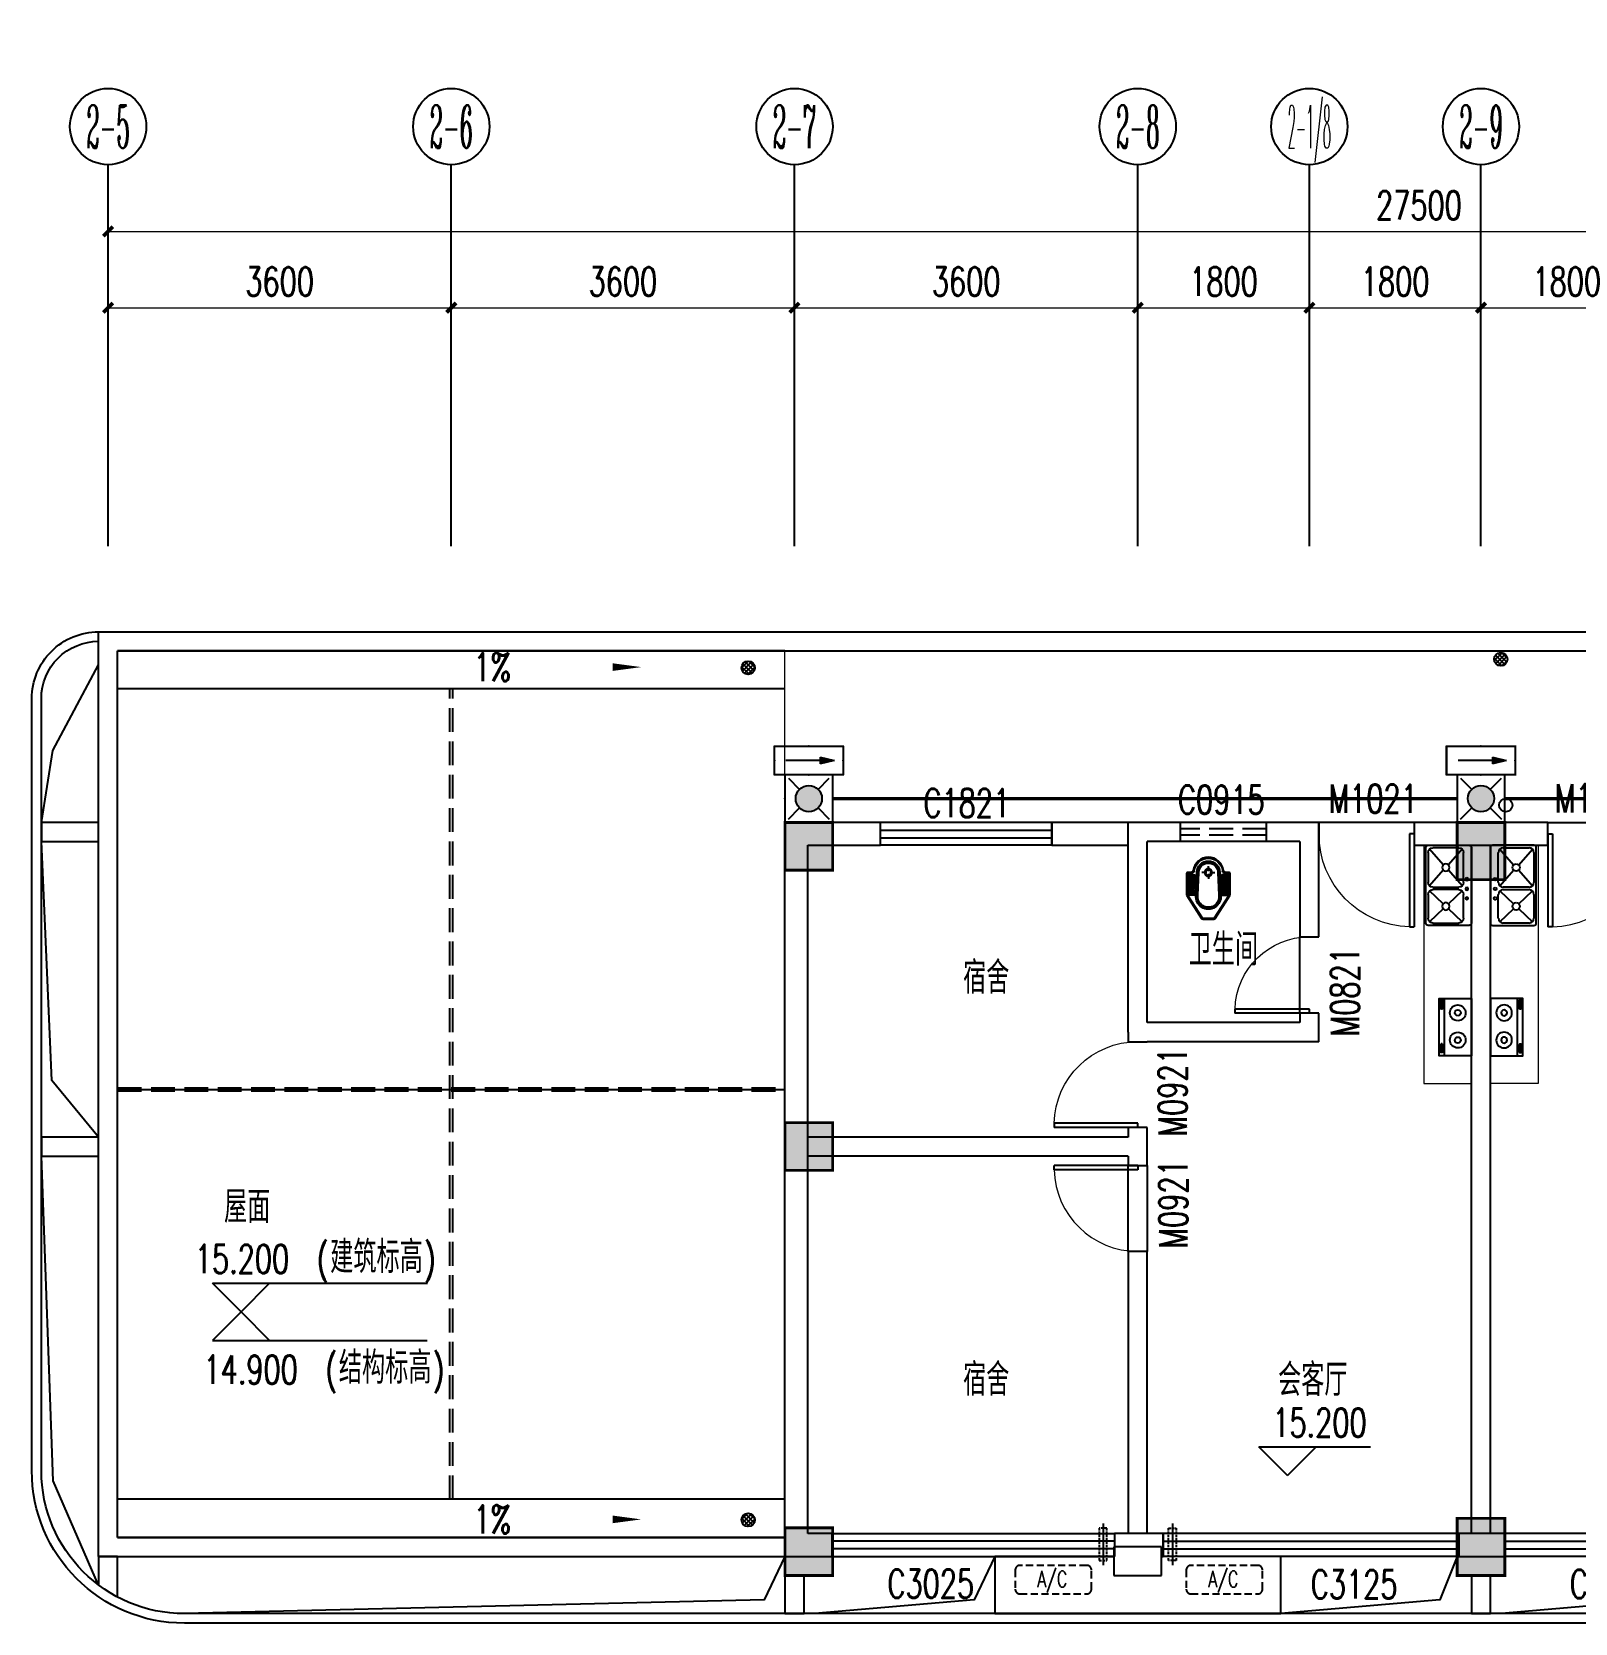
# Model space of a CAD drawing. Extents: x -9422388 to 15610651, y -1992469 to 953794.
# Drawn here: x -2582159 to -2565971, y -287720 to -271026 of the extents above; entities that cross this region are included whole.
import ezdxf
from ezdxf.enums import TextEntityAlignment as Align

# ---------------------------------------------------------------- set-up
doc = ezdxf.new("R2010")
doc.units = 0
doc.header["$LTSCALE"] = 1000
for name, pattern in [('( Hidden )', [0.375, 0.25, -0.125]), ('ACAD_ISO04W100', [30, 24, -3, 0, -3]), ('DASH', [0.35, 0.25, -0.1])]:
    doc.linetypes.add(name, pattern=pattern)
for name, color, linetype in [('A-ELEV-LIN-0.3', 30, 'Continuous'), ('A-ELEV-LIN-0.4', 40, 'Continuous'), ('A-FLOR-HVAC', 4, 'Continuous'), ('A-FLOR-OTHER1-ON', 253, 'Continuous'), ('A-FLOR-OTHER2-ON', 83, 'Continuous'), ('A-SECT-DOOR', 141, 'Continuous'), ('AXIS', 3, 'Continuous'), ('AXIS_TEXT', 7, 'Continuous'), ('C-KZ', 2, 'Continuous'), ('C-Z-HATCH', 253, 'Continuous'), ('COLUMN', 9, 'Continuous'), ('DIM_ELEV', 3, 'Continuous'), ('DIM_SYMB', 3, 'Continuous'), ('EQUIP-应急', 3, 'Continuous'), ('PUB_TEXT', 7, 'Continuous'), ('WALL', 9, 'Continuous'), ('WALL-PARAPET', 6, 'Continuous'), ('WINDOW', 4, 'Continuous'), ('WINDOW_TEXT', 7, 'Continuous'), ('WIRE-应急', 1, 'DASH'), ('厨具', 4, 'Continuous'), ('洁具', 253, 'Continuous')]:
    doc.layers.add(name, color=color, linetype=linetype)
doc.layers.add('建筑底图', color=8, linetype='Continuous', lineweight=5)
doc.styles.add('_TCH_AXIS', font='COMPLEX', dxfattribs={"bigfont": 'GBCBIG'})
doc.styles.add('_TCH_DIM', font='SIMPLEX', dxfattribs={"bigfont": 'GBCBIG'})
doc.styles.add('_TCH_DIM_T3', font='SIMPLEX', dxfattribs={"width": 0.705882, "bigfont": 'GBCBIG'})
doc.styles.add('_TCH_WINDOW', font='SIMPLEX', dxfattribs={"height": 3.5, "bigfont": 'GBCBIG'})
doc.styles.add('_TEL_DIM', font='SIMPLEX', dxfattribs={"width": 0.8, "height": 3.5, "bigfont": 'HZTXT'})
doc.styles.add('COMPLEX', font='COMPLEX')
doc.dimstyles.new('_TCH_ARCH&&100', dxfattribs={"dimtxt": 297.5, "dimasz": 100, "dimexe": 250, "dimexo": 300, "dimgap": 126.25, "dimtad": 1, "dimdec": 0, "dimzin": 0, "dimdsep": 46, "dimtxsty": '_TCH_DIM_T3', "dimblk": 'ARCHTICK', "dimcen": 0.09, "dimclrt": 7, "dimazin": 2, "dimtfac": 1, "dimtdec": 0, "dimtix": 1, "dimtmove": 2, "dimatfit": 3, "dimfxl": 0, "dimtolj": 1, "dimtzin": 0, "dimarcsym": 0})

# ---------------------------------------------------------------- blocks, each defined once
blk = doc.blocks.new('$plan$00002777')
at = {"layer": '厨具', "color": 0}
for p, q in [((-300, -284), (300, -284)), ((-267, -307), (-267, -318)), ((-257, -316), (-257, -333)), ((-192, -316), (-257, -316)), ((-257, -333), (-192, -333)), ((-192, -333), (-192, -316)), ((-176, -308), (-176, -318)), ((192, -308), (192, -318)), ((208, -316), (273, -316)), ((208, -333), (208, -316)), ((273, -333), (208, -333)), ((273, -316), (273, -333)), ((284, -307), (284, -318))]:
    blk.add_line(p, q, dxfattribs=at)
blk.add_lwpolyline([(300, 0), (-300, 0), (-300, -340), (300, -340)], close=True, dxfattribs=at)
for points in [[(-176, -308, 0.259034), (-178, -304, 0.076276), (-189, -299, 0.036515), (-203, -297, 0.026615), (-221, -296, 0.026615), (-240, -297, 0.036515), (-254, -299, 0.076276), (-265, -304, 0.259034), (-267, -308, 0.078462), (-267, -309, 0.056762)], [(-176, -318, 0.259034), (-178, -315, 0.076276), (-189, -310, 0.036515), (-203, -307, 0.026615), (-221, -306, 0.026615), (-240, -307, 0.036515), (-254, -310, 0.076276), (-265, -315, 0.259034), (-267, -318, 0.259034), (-265, -322, 0.056762), (-257, -326, 0.036515)], [(-192, -327, 0.008736), (-189, -327, 0.076276), (-178, -322, 0.259034), (-176, -318, 0.259034)], [(192, -308, -0.259034), (194, -304, -0.076276), (205, -299, -0.036515), (219, -297, -0.026615), (238, -296, -0.026615), (257, -297, -0.036515), (270, -299, -0.076276), (282, -304, -0.259034), (284, -308, -0.078462), (283, -309, -0.056762)], [(192, -318, -0.259034), (194, -315, -0.076276), (205, -310, -0.036515), (219, -307, -0.026615), (238, -306, -0.026615), (257, -307, -0.036515), (270, -310, -0.076276), (282, -315, -0.259034), (284, -318, -0.259034), (282, -322, -0.056762), (273, -326, -0.036515)], [(208, -327, -0.008736), (205, -327, -0.076276), (194, -322, -0.259034), (192, -318, -0.259034)]]:
    blk.add_lwpolyline(points, format="xyb", dxfattribs=at)
for centre, radius, start, end in [((-135, -143), 82.5, 0.964, 0), ((-135, -143), 31.6, 0.6532, 0), ((151, -143), 82.5, 180, 179.036), ((151, -143), 31.6, 180, 179.3468)]:
    blk.add_arc(centre, radius, start, end, dxfattribs=at)
blk = doc.blocks.new('$plan$00002763')
at = {"layer": '洁具', "color": 0}
for p, q in [((-395, -405), (-395, -132)), ((-381, -98), (-246, -241)), ((-345, -82), (-95, -82)), ((-59, -98), (-194, -241)), ((-45, -132), (-45, -405)), ((-20, -405), (-20, -132)), ((-6, -98), (161, -241)), ((30, -82), (345, -82)), ((381, -98), (214, -241)), ((395, -132), (395, -405)), ((-246, -297), (-381, -440)), ((-194, -297), (-59, -440)), ((161, -297), (-6, -440)), ((214, -297), (381, -440)), ((-95, -455), (-345, -455)), ((345, -455), (30, -455))]:
    blk.add_line(p, q, dxfattribs=at)
blk.add_lwpolyline([(-420, -25), (-420, -455, 0.200464), (-413, -473, 0.197353), (-395, -480), (395, -480, 0.19737), (413, -473, 0.200447), (420, -455), (420, -25, 0.200464), (413, -7, 0.197353), (395, 0), (-395, 0, 0.19737), (-413, -7, 0.200447), (-420, -25)], format="xyb", close=True, dxfattribs=at)
for centre, major_axis, start_param, end_param in [((-345, -132), (-50, 0), -1.570796, 0), ((-136, -48), (-14.2, 0), 3.141593, 9.424778), ((-95, -132), (-50, 0), 3.141593, 4.712389), ((-36, -48), (-15.1, 0), 3.141593, 9.424778), ((30, -132), (-50, 0), -1.570796, 0), ((64, -48), (-14.2, 0), 3.141593, 9.424778), ((345, -132), (-50, 0), 3.141593, 4.712389), ((-220, -269), (-38.6, 0), 3.141593, 9.424778), ((188, -269), (-38.6, 0), 3.141593, 9.424778), ((-345, -405), (50, 0), 3.141593, 4.712389), ((-95, -405), (50, 0), 4.712389, 6.283185), ((30, -405), (50, 0), 3.141593, 4.712389), ((345, -405), (50, 0), 4.712389, 6.283185)]:
    blk.add_ellipse(centre, major_axis=major_axis, ratio=0.9938, start_param=start_param, end_param=end_param, dxfattribs=at)
blk = doc.blocks.new('$plan$00002871')
at = {"layer": '洁具', "color": 0}
for p, q in [((-15, -490), (-67, -490)), ((0, -475), (0, -423)), ((15, -490), (67, -490)), ((0, -505), (0, -557))]:
    blk.add_line(p, q, dxfattribs=at)
for points in [[(159, -508, -0.88995), (-159, -508, 0.380538), (-179, -491), (-210, -491, -0.414214), (-230, -471), (-230, -258, -0.144595), (-227, -247), (-73, -9, -0.254383), (-56, 0), (56, 0, -0.254383), (73, -9), (227, -247, -0.144595), (230, -258), (230, -471, -0.414214), (210, -491), (179, -491, 0.380538)], [(120, -491), (130, -252, 1.134994), (-130, -252), (-120, -491, 0.992594)], [(105, -490), (115, -251, 1.141146), (-115, -251), (-105, -490, 0.994896)], [(100, -490), (110, -251, 1.143479), (-110, -251), (-100, -490, 0.995777)], [(-149, -264, 1), (-149, -252), (-207, -252, 1), (-207, -264)], [(-148, -287, 1), (-148, -275), (-207, -275, 1), (-207, -287)], [(-147, -307, 1), (-147, -295), (-207, -295, 1), (-207, -307)], [(-146, -330, 1), (-146, -319), (-207, -319, 1), (-207, -330)], [(-149, -263, 1), (-149, -253), (-207, -253, 1), (-207, -263)], [(-148, -286, 1), (-148, -276), (-207, -276, 1), (-207, -286)], [(-147, -306, 1), (-147, -296), (-207, -296, 1), (-207, -306)], [(-146, -329, 1), (-146, -320), (-207, -320, 1), (-207, -329)], [(146, -330, -1), (146, -319), (207, -319, -1), (207, -330)], [(148, -287, -1), (148, -275), (207, -275, -1), (207, -287)], [(147, -307, -1), (147, -295), (207, -295, -1), (207, -307)], [(146, -329, -1), (146, -320), (207, -320, -1), (207, -329)], [(148, -286, -1), (148, -276), (207, -276, -1), (207, -286)], [(147, -306, -1), (147, -296), (207, -296, -1), (207, -306)], [(149, -264, -1), (149, -252), (207, -252, -1), (207, -264)], [(149, -263, -1), (149, -253), (207, -253, -1), (207, -263)], [(-146, -352, 1), (-146, -341), (-207, -341, 1), (-207, -352)], [(-145, -376, 1), (-145, -364), (-207, -364, 1), (-207, -376)], [(-144, -399, 1), (-144, -388), (-207, -388, 1), (-207, -399)], [(-143, -423, 1), (-143, -411), (-207, -411, 1), (-207, -423)], [(-141, -444, 1), (-141, -432), (-207, -432, 1), (-207, -444)], [(-141, -464, 1), (-141, -453), (-207, -453, 1), (-207, -464)], [(-146, -351, 1), (-146, -342), (-207, -342, 1), (-207, -351)], [(-145, -375, 1), (-145, -365), (-207, -365, 1), (-207, -375)], [(-144, -398, 1), (-144, -389), (-207, -389, 1), (-207, -398)], [(-143, -422, 1), (-143, -412), (-207, -412, 1), (-207, -422)], [(-141, -443, 1), (-141, -433), (-207, -433, 1), (-207, -443)], [(-141, -463, 1), (-141, -454), (-207, -454, 1), (-207, -463)], [(141, -444, -1), (141, -432), (207, -432, -1), (207, -444)], [(141, -464, -1), (141, -453), (207, -453, -1), (207, -464)], [(141, -443, -1), (141, -433), (207, -433, -1), (207, -443)], [(141, -463, -1), (141, -454), (207, -454, -1), (207, -463)], [(143, -423, -1), (143, -411), (207, -411, -1), (207, -423)], [(144, -399, -1), (144, -388), (207, -388, -1), (207, -399)], [(143, -422, -1), (143, -412), (207, -412, -1), (207, -422)], [(145, -376, -1), (145, -364), (207, -364, -1), (207, -376)], [(144, -398, -1), (144, -389), (207, -389, -1), (207, -398)], [(146, -352, -1), (146, -341), (207, -341, -1), (207, -352)], [(145, -375, -1), (145, -365), (207, -365, -1), (207, -375)], [(146, -351, -1), (146, -342), (207, -342, -1), (207, -351)]]:
    blk.add_lwpolyline(points, format="xyb", close=True, dxfattribs=at)
blk.add_lwpolyline([(-149, -507, 0.380538), (-179, -481), (-210, -481, -0.414214), (-220, -471), (-220, -258, -0.144595), (-218, -253), (-64, -15, -0.254383), (-56, -10), (56, -10, -0.254383), (64, -15), (218, -253, -0.144595), (220, -258), (220, -471, -0.414214), (210, -481), (179, -481, 0.380538), (149, -507, 0.380538)], format="xyb", dxfattribs=at)
for radius in [40, 31.7]:
    blk.add_circle((0, -490), radius, dxfattribs=at)
blk.add_arc((0, -490), 150, 186.665, 353.335, dxfattribs=at)
blk = doc.blocks.new('KTWJ1')
at = {"layer": 'A-FLOR-HVAC', "color": 0, "linetype": '( Hidden )', "ltscale": 0.3}
blk.add_lwpolyline([(152982, -14209, 0.414214), (153032, -14259), (153732, -14259, 0.414214), (153782, -14209), (153782, -14009, 0.414214), (153732, -13959), (153032, -13959, 0.414214), (152982, -14009)], format="xyb", close=True, dxfattribs=at)
at = {"layer": 'A-FLOR-HVAC', "color": 0, "style": '_TCH_WINDOW', "width": 0.705882}
blk.add_text('A/C', height=170, dxfattribs=at).set_placement((153214, -14188))
blk = doc.blocks.new('KTB')
at = {"layer": 'A-SECT-DOOR', "color": 0}
blk.add_lwpolyline([(1033119, -403775), (1031869, -403775), (1031869, -404375), (1034869, -404375), (1034869, -403775), (1033619, -403775)], dxfattribs=at)
at = {"layer": 'A-FLOR-HVAC', "color": 8}
for p in [(879102, -389909), (880896, -389909)]:
    blk.add_blockref('KTWJ1', p, dxfattribs=at)
blk = doc.blocks.new('A$C0CF77FE4')
at = {"layer": 'A-FLOR-OTHER2-ON', "color": 0, "linetype": 'ACAD_ISO04W100', "ltscale": 5}
blk.add_line((40, 440), (40, 0), dxfattribs=at)
at = {"layer": 'A-FLOR-OTHER2-ON', "color": 0, "linetype": 'DASH', "ltscale": 0.1}
blk.add_lwpolyline([(0, 390), (80, 390), (80, 50), (0, 50)], close=True, dxfattribs=at)
blk = doc.blocks.new('$DorLib2D$00000001')
at = {"color": 0}
for p, q in [((0.45, 0.975), (0.5, 0.975)), ((0.45, 0), (0.45, 0.975)), ((0.5, 0), (0.5, 0.975)), ((0.5, 0), (0.45, 0))]:
    blk.add_line(p, q, dxfattribs=at)
at = {"color": 0, "lineweight": 13}
blk.add_arc((0.475, 0), 0.975, 91.4693, 180, dxfattribs=at)
blk = doc.blocks.new('$TCHSYS$WIN2D')
at = {"color": 0}
for p, q in [((-0.5, 0.5), (0.5, 0.5)), ((-0.5, 0.5), (-0.5, -0.5)), ((0.5, 0.5), (0.5, -0.5)), ((0.5, 0.1667), (-0.5, 0.1667)), ((0.5, -0.1667), (-0.5, -0.1667)), ((-0.5, -0.5), (0.5, -0.5))]:
    blk.add_line(p, q, dxfattribs=at)
blk = doc.blocks.new('_ArchTick')
at = {"color": 0, "linetype": 'ByBlock', "const_width": 0.4}
blk.add_lwpolyline([(-0.5, -0.5), (0.5, 0.5)], dxfattribs=at)
blk = doc.blocks.new('*D693')
at = {"layer": 'AXIS', "color": 0, "lineweight": -2, "transparency": 16777216}
for p, q in [((1987630, -392875), (1987630, -389625)), ((2015130, -392875), (2015130, -389625)), ((1987630, -389875), (2015130, -389875))]:
    blk.add_line(p, q, dxfattribs=at)
at = {"layer": 'Defpoints', "color": 0, "transparency": 16777216}
for p in [(2015130, -389875), (1987630, -393175), (2015130, -393175)]:
    blk.add_point(p, dxfattribs=at)
at = {"layer": 'AXIS', "color": 0, "lineweight": -2, "transparency": 16777216, "xscale": 100, "yscale": 100, "zscale": 100, "rotation": 180}
blk.add_blockref('_ArchTick', (1987630, -389875), dxfattribs=at)
at = {"layer": 'AXIS', "color": 0, "lineweight": -2, "transparency": 16777216, "xscale": 100, "yscale": 100, "zscale": 100}
blk.add_blockref('_ArchTick', (2015130, -389875), dxfattribs=at)
at = {"layer": 'AXIS', "color": 7, "transparency": 16777216, "insert": (2001380, -389600), "char_height": 297.5, "attachment_point": 5, "style": '_TCH_DIM_T3'}
blk.add_mtext('\\A1;27500', dxfattribs=at)
blk = doc.blocks.new('*D740')
at = {"layer": 'AXIS', "color": 0, "lineweight": -2, "transparency": 16777216}
for p, q in [((1987630, -392875), (1987630, -390425)), ((1991230, -392875), (1991230, -390425)), ((1987630, -390675), (1991230, -390675))]:
    blk.add_line(p, q, dxfattribs=at)
at = {"layer": 'Defpoints', "color": 0, "transparency": 16777216}
for p in [(1991230, -390675), (1987630, -393175), (1991230, -393175)]:
    blk.add_point(p, dxfattribs=at)
at = {"layer": 'AXIS', "color": 0, "lineweight": -2, "transparency": 16777216, "xscale": 100, "yscale": 100, "zscale": 100, "rotation": 180}
blk.add_blockref('_ArchTick', (1987630, -390675), dxfattribs=at)
at = {"layer": 'AXIS', "color": 0, "lineweight": -2, "transparency": 16777216, "xscale": 100, "yscale": 100, "zscale": 100}
blk.add_blockref('_ArchTick', (1991230, -390675), dxfattribs=at)
at = {"layer": 'AXIS', "color": 7, "transparency": 16777216, "insert": (1989430, -390400), "char_height": 297.5, "attachment_point": 5, "style": '_TCH_DIM_T3'}
blk.add_mtext('\\A1;3600', dxfattribs=at)
blk = doc.blocks.new('*D741')
at = {"layer": 'AXIS', "color": 0, "lineweight": -2, "transparency": 16777216}
for p, q in [((1991230, -392875), (1991230, -390425)), ((1994830, -392875), (1994830, -390425)), ((1991230, -390675), (1994830, -390675))]:
    blk.add_line(p, q, dxfattribs=at)
at = {"layer": 'Defpoints', "color": 0, "transparency": 16777216}
for p in [(1994830, -390675), (1991230, -393175), (1994830, -393175)]:
    blk.add_point(p, dxfattribs=at)
at = {"layer": 'AXIS', "color": 0, "lineweight": -2, "transparency": 16777216, "xscale": 100, "yscale": 100, "zscale": 100, "rotation": 180}
blk.add_blockref('_ArchTick', (1991230, -390675), dxfattribs=at)
at = {"layer": 'AXIS', "color": 0, "lineweight": -2, "transparency": 16777216, "xscale": 100, "yscale": 100, "zscale": 100}
blk.add_blockref('_ArchTick', (1994830, -390675), dxfattribs=at)
at = {"layer": 'AXIS', "color": 7, "transparency": 16777216, "insert": (1993030, -390400), "char_height": 297.5, "attachment_point": 5, "style": '_TCH_DIM_T3'}
blk.add_mtext('\\A1;3600', dxfattribs=at)
blk = doc.blocks.new('*D742')
at = {"layer": 'AXIS', "color": 0, "lineweight": -2, "transparency": 16777216}
for p, q in [((1994830, -392875), (1994830, -390425)), ((1998430, -392875), (1998430, -390425)), ((1994830, -390675), (1998430, -390675))]:
    blk.add_line(p, q, dxfattribs=at)
at = {"layer": 'Defpoints', "color": 0, "transparency": 16777216}
for p in [(1998430, -390675), (1994830, -393175), (1998430, -393175)]:
    blk.add_point(p, dxfattribs=at)
at = {"layer": 'AXIS', "color": 0, "lineweight": -2, "transparency": 16777216, "xscale": 100, "yscale": 100, "zscale": 100, "rotation": 180}
blk.add_blockref('_ArchTick', (1994830, -390675), dxfattribs=at)
at = {"layer": 'AXIS', "color": 0, "lineweight": -2, "transparency": 16777216, "xscale": 100, "yscale": 100, "zscale": 100}
blk.add_blockref('_ArchTick', (1998430, -390675), dxfattribs=at)
at = {"layer": 'AXIS', "color": 7, "transparency": 16777216, "insert": (1996630, -390400), "char_height": 297.5, "attachment_point": 5, "style": '_TCH_DIM_T3'}
blk.add_mtext('\\A1;3600', dxfattribs=at)
blk = doc.blocks.new('*D743')
at = {"layer": 'AXIS', "color": 0, "lineweight": -2, "transparency": 16777216}
for p, q in [((1998430, -392875), (1998430, -390425)), ((2000230, -392875), (2000230, -390425)), ((1998430, -390675), (2000230, -390675))]:
    blk.add_line(p, q, dxfattribs=at)
at = {"layer": 'Defpoints', "color": 0, "transparency": 16777216}
for p in [(2000230, -390675), (1998430, -393175), (2000230, -393175)]:
    blk.add_point(p, dxfattribs=at)
at = {"layer": 'AXIS', "color": 0, "lineweight": -2, "transparency": 16777216, "xscale": 100, "yscale": 100, "zscale": 100, "rotation": 180}
blk.add_blockref('_ArchTick', (1998430, -390675), dxfattribs=at)
at = {"layer": 'AXIS', "color": 0, "lineweight": -2, "transparency": 16777216, "xscale": 100, "yscale": 100, "zscale": 100}
blk.add_blockref('_ArchTick', (2000230, -390675), dxfattribs=at)
at = {"layer": 'AXIS', "color": 7, "transparency": 16777216, "insert": (1999330, -390400), "char_height": 297.5, "attachment_point": 5, "style": '_TCH_DIM_T3'}
blk.add_mtext('\\A1;1800', dxfattribs=at)
blk = doc.blocks.new('*D744')
at = {"layer": 'AXIS', "color": 0, "lineweight": -2, "transparency": 16777216}
for p, q in [((2000230, -392875), (2000230, -390425)), ((2002030, -392875), (2002030, -390425)), ((2000230, -390675), (2002030, -390675))]:
    blk.add_line(p, q, dxfattribs=at)
at = {"layer": 'Defpoints', "color": 0, "transparency": 16777216}
for p in [(2002030, -390675), (2000230, -393175), (2002030, -393175)]:
    blk.add_point(p, dxfattribs=at)
at = {"layer": 'AXIS', "color": 0, "lineweight": -2, "transparency": 16777216, "xscale": 100, "yscale": 100, "zscale": 100, "rotation": 180}
blk.add_blockref('_ArchTick', (2000230, -390675), dxfattribs=at)
at = {"layer": 'AXIS', "color": 0, "lineweight": -2, "transparency": 16777216, "xscale": 100, "yscale": 100, "zscale": 100}
blk.add_blockref('_ArchTick', (2002030, -390675), dxfattribs=at)
at = {"layer": 'AXIS', "color": 7, "transparency": 16777216, "insert": (2001130, -390400), "char_height": 297.5, "attachment_point": 5, "style": '_TCH_DIM_T3'}
blk.add_mtext('\\A1;1800', dxfattribs=at)
blk = doc.blocks.new('*D745')
at = {"layer": 'AXIS', "color": 0, "lineweight": -2, "transparency": 16777216}
for p, q in [((2002030, -392875), (2002030, -390425)), ((2003830, -392875), (2003830, -390425)), ((2002030, -390675), (2003830, -390675))]:
    blk.add_line(p, q, dxfattribs=at)
at = {"layer": 'Defpoints', "color": 0, "transparency": 16777216}
for p in [(2003830, -390675), (2002030, -393175), (2003830, -393175)]:
    blk.add_point(p, dxfattribs=at)
at = {"layer": 'AXIS', "color": 0, "lineweight": -2, "transparency": 16777216, "xscale": 100, "yscale": 100, "zscale": 100, "rotation": 180}
blk.add_blockref('_ArchTick', (2002030, -390675), dxfattribs=at)
at = {"layer": 'AXIS', "color": 0, "lineweight": -2, "transparency": 16777216, "xscale": 100, "yscale": 100, "zscale": 100}
blk.add_blockref('_ArchTick', (2003830, -390675), dxfattribs=at)
at = {"layer": 'AXIS', "color": 7, "transparency": 16777216, "insert": (2002930, -390400), "char_height": 297.5, "attachment_point": 5, "style": '_TCH_DIM_T3'}
blk.add_mtext('\\A1;1800', dxfattribs=at)
blk = doc.blocks.new('_AXISO')
at = {"color": 0}
blk.add_circle((0, 0), 0.5, dxfattribs=at)
at = {"layer": 'AXIS_TEXT', "color": 0, "style": 'COMPLEX', "width": 1.041667}
blk.add_attdef('A', text='', height=0.56, dxfattribs=at).set_placement((-0.25, -0.28), (0.25, -0.28), align=Align.FIT)
blk = doc.blocks.new('$equip$00002604')
blk.add_hatch(color=256).paths.add_polyline_path([(0.275, 0.5, 1), (-0.274, 0.5, 1)])
for p, q in [((-0.429, 0.929), (-0.194, 0.694)), ((0.194, 0.694), (0.429, 0.929)), ((-0.429, 0.071), (-0.194, 0.306)), ((0.194, 0.306), (0.429, 0.071))]:
    blk.add_line(p, q)
at = {"const_width": 0.04}
blk.add_lwpolyline([(-0.5, 1), (-0.5, 0), (0.5, 0), (0.5, 1), (-0.5, 1), (-0.5, 0)], dxfattribs=at)
blk.add_lwpolyline([(-0.5, 1), (-0.5, 0), (0.5, 0), (0.5, 1)], close=True)
blk.add_circle((0, 0.5), 0.275)
for p in [(0, 1), (-0.5, 0.5), (0.5, 0.5), (0, 0)]:
    blk.add_point(p)
at = {"color": 7, "style": '_TEL_DIM', "flags": 1}
blk.add_attdef('A', text='', height=0.000025, dxfattribs=at).set_placement((0, 0), align=Align.MIDDLE_CENTER)
blk = doc.blocks.new('$equip$00002541')
blk.add_hatch(color=256).paths.add_polyline_path([(-0.24, 0.372), (-0.528, 0.3), (-0.24, 0.228)])
for p, q in [((-0.72, 0.6), (-0.72, 0)), ((0.72, 0.6), (-0.72, 0.6)), ((-0.24, 0.372), (-0.528, 0.3)), ((-0.24, 0.372), (-0.24, 0.228)), ((0.72, 0), (0.72, 0.6)), ((-0.72, 0), (0.72, 0)), ((-0.528, 0.3), (-0.24, 0.228))]:
    blk.add_line(p, q)
at = {"color": 7}
blk.add_line((-0.48, 0.3), (0.48, 0.3), dxfattribs=at)
at = {"const_width": 0.04}
blk.add_lwpolyline([(-0.72, 0.6), (-0.72, 0), (0.72, 0), (0.72, 0.6), (-0.72, 0.6), (-0.72, 0)], dxfattribs=at)
for p in [(0, 0.6), (-0.72, 0.3), (0, 0), (0.72, 0.3)]:
    blk.add_point(p)
at = {"color": 7, "style": '_TEL_DIM', "flags": 1}
blk.add_attdef('A', text='', height=0.00002, dxfattribs=at).set_placement((0, 0), align=Align.MIDDLE_CENTER)
blk = doc.blocks.new('5555')
at = {"layer": 'A-ELEV-LIN-0.4'}
h = blk.add_hatch(dxfattribs=at)
h.set_pattern_fill('ANSI37', color=8, scale=20)
h.set_pattern_definition([(45, (947930.902, -10358), (-22.4506403, 22.4506403), []), (135, (947930.902, -10358), (-22.4506403, -22.4506403), [])])
edge = h.paths.add_edge_path()
edge.add_arc((2002238.4, -394362.6), 70, 0, 360)
h = blk.add_hatch(dxfattribs=at)
h.set_pattern_fill('ANSI37', color=8, scale=20)
h.set_pattern_definition([(45, (965061, 0), (-22.4506403, 22.4506403), []), (135, (965061, 0), (-22.4506403, -22.4506403), [])])
edge = h.paths.add_edge_path()
edge.add_arc((1994344.3, -394451.4), 70, 0, 360)
edge = h.paths.add_edge_path()
edge.add_arc((1994344.3, -403392.3), 70, 0, 360)
at = {"layer": 'C-Z-HATCH'}
h = blk.add_hatch(color=8, dxfattribs=at)
h.dxf.hatch_style = 1
h.paths.add_polyline_path([(1994730.2, -396074.7), (1995230.2, -396074.7), (1995230.2, -396574.7), (1994730.2, -396574.7)])
h = blk.add_hatch(color=8, dxfattribs=at)
h.dxf.hatch_style = 1
h.paths.add_polyline_path([(2001780.2, -396074.7), (2002280.2, -396074.7), (2002280.2, -396674.7), (2001780.2, -396674.7)])
h = blk.add_hatch(color=8, dxfattribs=at)
h.dxf.hatch_style = 1
h.paths.add_polyline_path([(1994730.2, -399224.7), (1995230.2, -399224.7), (1995230.2, -399724.7), (1994730.2, -399724.7)])
h = blk.add_hatch(color=8, dxfattribs=at)
h.dxf.hatch_style = 1
h.paths.add_polyline_path([(1994730.2, -403474.7), (1995230.2, -403474.7), (1995230.2, -403974.7), (1994730.2, -403974.7)])
h = blk.add_hatch(color=8, dxfattribs=at)
h.dxf.hatch_style = 1
h.paths.add_polyline_path([(2001780.2, -403374.7), (2002280.2, -403374.7), (2002280.2, -403974.7), (2001780.2, -403974.7)])
at = {"color": 8}
blk.add_lwpolyline([(1994730.2, -396074.7), (1994730.2, -394274.7)], dxfattribs=at)
for points in [[(2001930.2, -396314.7), (2001430.2, -396314.7), (2001430.2, -398814.7), (2001930.2, -398814.7)], [(2002130.2, -396314.7), (2002630.2, -396314.7), (2002630.2, -398814.7), (2002130.2, -398814.7)]]:
    blk.add_lwpolyline(points, close=True, dxfattribs=at)
at = {"layer": 'A-ELEV-LIN-0.3', "color": 8}
for points in [[(2015400.1, -378228), (2015400.1, -378228, -0.4142136), (2015621.4, -377263.1), (2022569.5, -372908.3, -0.4142136), (2024637.1, -373382.6), (2037907.3, -394555, -0.2728148), (2037948.7, -396077.9), (2033730, -403701.1, -0.2728148), (2032417.5, -404474.7), (1988430.2, -404474.7, -0.4142134), (1986830.2, -402874.7), (1986830.2, -394774.7, -0.4142137), (1987530.2, -394074.7), (1987530.2, -394074.7)], [(2009330.2, -404374.7), (1988430.2, -404374.7, -0.4142134), (1986930.2, -402874.7), (1986930.2, -394774.7, -0.4142137), (1987530.2, -394174.7), (1987530.2, -394174.7)]]:
    blk.add_lwpolyline(points, format="xyb", dxfattribs=at)
for points in [[(1986930.2, -396074.7), (1986930.2, -396274.7), (1987530.2, -396274.7), (1987530.2, -396074.7)], [(1986930.2, -399374.7), (1986930.2, -399574.7), (1987530.2, -399574.7), (1987530.2, -399374.7)], [(1994730.2, -404374.7), (1994930.2, -404374.7), (1994930.2, -403974.7), (1994730.2, -403974.7)], [(2001930.2, -404374.7), (2002130.2, -404374.7), (2002130.2, -403974.7), (2001930.2, -403974.7)]]:
    blk.add_lwpolyline(points, close=True, dxfattribs=at)
for points in [[(1987730.2, -404201.4), (1987730.2, -403774.7), (1987530.2, -403774.7), (1987530.2, -404074.7)], [(1987730.2, -404001.4), (1987730.2, -403774.7), (1987530.2, -403774.7), (1987530.2, -403874.7)]]:
    blk.add_lwpolyline(points, dxfattribs=at)
at = {"layer": 'A-ELEV-LIN-0.4', "color": 8}
for points in [[(1994730.2, -394274.7), (1987730.2, -394274.7)], [(1986930.2, -396074.7), (1987051.5, -395319.5), (1987530.2, -394423)], [(1994730.2, -394674.7), (1987730.2, -394674.7)], [(1987530.2, -399374.7), (1987040.5, -398782), (1986930.2, -396274.7)], [(1987730.2, -398874.7), (1994730.2, -398874.7)], [(1987530.2, -404074.7), (1987052.5, -402981.5), (1986930.2, -399574.7)], [(1994730.2, -403174.7), (1987730.2, -403174.7)], [(1994730.2, -403574.7), (1987730.2, -403574.7)], [(1994730.2, -403774.7), (1994512.7, -404229.5), (1988430.2, -404374.7)], [(1996930.2, -403774.7), (1996712.7, -404229.5), (1995043.9, -404374.7)], [(2001780.2, -403774.7), (2001599, -404229.5), (1999930.2, -404374.7)], [(2004130.2, -403774.7), (2003912.7, -404229.5), (2002243.9, -404374.7)]]:
    blk.add_lwpolyline(points, dxfattribs=at)
for centre in [(2002238.4, -394362.6), (1994344.3, -394451.4), (2002290.5, -395893.3), (1994344.3, -403392.3)]:
    blk.add_circle(centre, 70, dxfattribs=at)
at = {"layer": 'A-FLOR-OTHER1-ON', "color": 8, "linetype": 'DASH'}
for points in [[(1991215.2, -403174.7), (1991215.2, -394674.7)], [(1991245.2, -403174.7), (1991245.2, -394674.7)], [(1987730.2, -398859.7), (1994730.2, -398859.7)], [(1987730.2, -398889.7), (1994730.2, -398889.7)]]:
    blk.add_lwpolyline(points, dxfattribs=at)
at = {"layer": 'AXIS', "color": 8}
for p, q in [((1987630.2, -393174.7), (1987630.2, -389174.7)), ((1991230.2, -393174.7), (1991230.2, -389174.7)), ((1994830.2, -393174.7), (1994830.2, -389174.7)), ((1998430.2, -393174.7), (1998430.2, -389174.7)), ((2000230.2, -393174.7), (2000230.2, -389174.7)), ((2002030.2, -393174.7), (2002030.2, -389174.7))]:
    blk.add_line(p, q, dxfattribs=at)
at = {"layer": 'C-KZ', "color": 8, "const_width": 30}
for points in [[(1994730.2, -396074.7), (1995230.2, -396074.7), (1995230.2, -396574.7), (1994730.2, -396574.7)], [(2001780.2, -396074.7), (2002280.2, -396074.7), (2002280.2, -396674.7), (2001780.2, -396674.7)], [(1994730.2, -399224.7), (1995230.2, -399224.7), (1995230.2, -399724.7), (1994730.2, -399724.7)], [(1994730.2, -403474.7), (1995230.2, -403474.7), (1995230.2, -403974.7), (1994730.2, -403974.7)], [(2001780.2, -403374.7), (2002280.2, -403374.7), (2002280.2, -403974.7), (2001780.2, -403974.7)]]:
    blk.add_lwpolyline(points, close=True, dxfattribs=at)
at = {"layer": 'COLUMN', "color": 8}
for p, q in [((1998680.2, -403674.7), (1998180.2, -403674.7)), ((1998180.2, -403674.7), (1998180.2, -403974.7)), ((1998680.2, -403974.7), (1998680.2, -403674.7)), ((1998180.2, -403974.7), (1998680.2, -403974.7))]:
    blk.add_line(p, q, dxfattribs=at)
at = {"layer": 'DIM_ELEV', "color": 8}
for p, q in [((1989024.6, -401208.2), (1988724.6, -400908.2)), ((1988724.6, -400908.2), (1990979.5, -400908.2)), ((1989024.6, -401208.2), (1989324.6, -400908.2)), ((1989024.6, -401208.2), (1988724.6, -401508.2)), ((1989024.6, -401208.2), (1989324.6, -401508.2)), ((1988724.6, -401508.2), (1990978.1, -401508.2)), ((2000000.5, -402924), (1999700.5, -402624)), ((1999700.5, -402624), (2000871.3, -402624)), ((2000000.5, -402924), (2000300.5, -402624))]:
    blk.add_line(p, q, dxfattribs=at)
at = {"layer": 'DIM_SYMB', "color": 8}
for points in [[(1991906.5, -394445.1, 0, 0, 0), (1993222.8, -394445.1, 0, 80, 0), (1992922.8, -394445.1, 0, 0, 0)], [(1991906.5, -403386, 0, 0, 0), (1993222.8, -403386, 0, 80, 0), (1992922.8, -403386, 0, 0, 0)]]:
    blk.add_lwpolyline(points, format="xyseb", dxfattribs=at)
at = {"layer": 'WALL', "color": 8}
for p, q in [((1995730.2, -396074.7), (1994730.2, -396074.7)), ((1994730.2, -399474.7), (1994730.2, -396074.7)), ((1995730.2, -396314.7), (1995730.2, -396074.7)), ((1998330.2, -396074.7), (1997530.2, -396074.7)), ((1997530.2, -396074.7), (1997530.2, -396314.7)), ((1998330.2, -398274.7), (1998330.2, -396074.7)), ((2000330.2, -396074.7), (1998330.2, -396074.7)), ((2000330.2, -396074.7), (2000330.2, -396314.7)), ((2000330.2, -397274.7), (2000330.2, -396074.7)), ((2002030.2, -396074.7), (2001330.2, -396074.7)), ((2001330.2, -396074.7), (2001330.2, -396314.7)), ((2002730.2, -396074.7), (2002030.2, -396074.7)), ((2002730.2, -396314.7), (2002730.2, -396074.7)), ((1994970.2, -396314.7), (1995730.2, -396314.7)), ((1994970.2, -399474.7), (1994970.2, -396314.7)), ((1997530.2, -396314.7), (1998330.2, -396314.7)), ((1998530.2, -398174.7), (1998530.2, -396274.7)), ((2000130.2, -396274.7), (1998530.2, -396274.7)), ((2000130.2, -396274.7), (2000130.2, -397274.7)), ((2001330.2, -396314.7), (2002030.2, -396314.7)), ((2001930.2, -403534.7), (2001930.2, -396314.7)), ((2002030.2, -396314.7), (2002730.2, -396314.7)), ((2002130.2, -403534.7), (2002130.2, -396314.7)), ((2000130.2, -397274.7), (2000330.2, -397274.7)), ((2000330.2, -398074.7), (2000130.2, -398074.7)), ((2000130.2, -398074.7), (2000130.2, -398174.7)), ((2000330.2, -398374.7), (2000330.2, -398074.7)), ((1998330.2, -398274.7), (1998330.2, -398374.7)), ((2000130.2, -398174.7), (1998530.2, -398174.7)), ((1998330.2, -398374.7), (1998530.2, -398374.7)), ((2000330.2, -398374.7), (1998530.2, -398374.7)), ((1998530.2, -399274.7), (1998330.2, -399274.7)), ((1998330.2, -399274.7), (1998330.2, -399374.7)), ((1998530.2, -399474.7), (1998530.2, -399274.7)), ((1994730.2, -403774.7), (1994730.2, -399474.7)), ((1998330.2, -399374.7), (1994970.2, -399374.7)), ((1994970.2, -403534.7), (1994970.2, -399474.7)), ((1998530.2, -399674.7), (1998530.2, -399474.7)), ((1998330.2, -399574.7), (1994970.2, -399574.7)), ((1998330.2, -399574.7), (1998330.2, -399674.7)), ((1998330.2, -399674.7), (1998530.2, -399674.7)), ((1998330.2, -400574.7), (1998330.2, -399674.7)), ((1998330.2, -399674.7), (1998530.2, -399674.7)), ((1998530.2, -399674.7), (1998530.2, -400574.7)), ((1998530.2, -400574.7), (1998330.2, -400574.7)), ((1998330.2, -400574.7), (1998330.2, -403534.7)), ((1998530.2, -400574.7), (1998330.2, -400574.7)), ((1998530.2, -403534.7), (1998530.2, -400574.7)), ((1995223.7, -403534.7), (1994970.2, -403534.7)), ((1995223.7, -403774.7), (1995223.7, -403534.7)), ((1998430.2, -403534.7), (1998186.7, -403534.7)), ((1998186.7, -403534.7), (1998186.7, -403674.7)), ((1998698.4, -403534.7), (1998430.2, -403534.7)), ((1998698.4, -403774.7), (1998698.4, -403534.7)), ((2002030.2, -403534.7), (2001798.4, -403534.7)), ((2001798.4, -403534.7), (2001798.4, -403774.7)), ((2002280.2, -403534.7), (2002030.2, -403534.7)), ((2002280.2, -403774.7), (2002280.2, -403534.7)), ((1994730.2, -403774.7), (1995223.7, -403774.7)), ((1998680.2, -403774.7), (1998698.4, -403774.7)), ((2001798.4, -403774.7), (2002030.2, -403774.7)), ((2002030.2, -403774.7), (2002280.2, -403774.7))]:
    blk.add_line(p, q, dxfattribs=at)
at = {"layer": 'WALL-PARAPET', "color": 8}
for p, q in [((1987530.2, -403774.7), (1987530.2, -394074.7)), ((1987530.2, -394074.7), (2009330.2, -394074.7)), ((1987730.2, -403574.7), (1987730.2, -394274.7)), ((1987730.2, -394274.7), (2009330.2, -394274.7)), ((1987730.2, -403574.7), (1994730.2, -403574.7)), ((1987530.2, -403774.7), (1994730.2, -403774.7))]:
    blk.add_line(p, q, dxfattribs=at)
at = {"layer": 'WINDOW', "color": 8, "linetype": 'DASH'}
for p, q in [((1998880.2, -396274.7, 900), (1998880.2, -396074.7, 900)), ((1999780.2, -396141.4, 900), (1998880.2, -396141.4, 900)), ((1999780.2, -396274.7, 900), (1999780.2, -396074.7, 900)), ((1999780.2, -396208.1, 900), (1998880.2, -396208.1, 900))]:
    blk.add_line(p, q, dxfattribs=at)
at = {"layer": 'WINDOW', "color": 8}
for p, q in [((2001330.2, -396074.7), (2000330.2, -396074.7)), ((2002730.2, -396074.7), (2003730.2, -396074.7)), ((2000130.2, -398074.7), (2000130.2, -397274.7))]:
    blk.add_line(p, q, dxfattribs=at)
at = {"color": 8, "xscale": -1, "rotation": 180}
blk.add_blockref('$plan$00002871', (1999170.8, -397089.8), dxfattribs=at)
at = {"layer": 'A-FLOR-OTHER2-ON', "color": 8, "linetype": 'DASH', "xscale": -1}
blk.add_blockref('A$C0CF77FE4', (1998106.3, -403867.7), dxfattribs=at)
at = {"layer": 'A-FLOR-OTHER2-ON', "color": 8, "linetype": 'DASH'}
blk.add_blockref('A$C0CF77FE4', (1998754, -403867.7), dxfattribs=at)
at = {"layer": 'A-SECT-DOOR', "color": 8}
blk.add_blockref('KTB', (965061, 0), dxfattribs=at)
at = {"layer": 'AXIS', "color": 8}
ref = blk.add_blockref('_AXISO', (1987630.2, -388774.7), dxfattribs=dict(at, xscale=800, yscale=800, zscale=800))
ref.add_attrib('A', '2-5', dxfattribs={"layer": 'AXIS_TEXT', "color": 8, "height": 452.55, "style": '_TCH_AXIS', "width": 0.35}).set_placement((1987403.9, -389001), (1987856.5, -389001), align=Align.FIT)
ref = blk.add_blockref('_AXISO', (1991230.2, -388774.7), dxfattribs=dict(at, xscale=800, yscale=800, zscale=800))
ref.add_attrib('A', '2-6', dxfattribs={"layer": 'AXIS_TEXT', "color": 8, "height": 452.55, "style": '_TCH_AXIS', "width": 0.35}).set_placement((1991003.9, -389001), (1991456.5, -389001), align=Align.FIT)
ref = blk.add_blockref('_AXISO', (1994830.2, -388774.7), dxfattribs=dict(at, xscale=800, yscale=800, zscale=800))
ref.add_attrib('A', '2-7', dxfattribs={"layer": 'AXIS_TEXT', "color": 8, "height": 452.55, "style": '_TCH_AXIS', "width": 0.35}).set_placement((1994603.9, -389001), (1995056.5, -389001), align=Align.FIT)
ref = blk.add_blockref('_AXISO', (1998430.2, -388774.7), dxfattribs=dict(at, xscale=800, yscale=800, zscale=800))
ref.add_attrib('A', '2-8', dxfattribs={"layer": 'AXIS_TEXT', "color": 8, "height": 452.55, "style": '_TCH_AXIS', "width": 0.35}).set_placement((1998203.9, -389001), (1998656.5, -389001), align=Align.FIT)
ref = blk.add_blockref('_AXISO', (2000230.2, -388774.7), dxfattribs=dict(at, xscale=800, yscale=800, zscale=800))
ref.add_attrib('A', '2-1/8', dxfattribs={"layer": 'AXIS_TEXT', "color": 8, "height": 452.55, "style": '_TCH_AXIS', "width": 0.216495}).set_placement((2000003.9, -389001), (2000456.5, -389001), align=Align.FIT)
ref = blk.add_blockref('_AXISO', (2002030.2, -388774.7), dxfattribs=dict(at, xscale=800, yscale=800, zscale=800))
ref.add_attrib('A', '2-9', dxfattribs={"layer": 'AXIS_TEXT', "color": 8, "height": 452.55, "style": '_TCH_AXIS', "width": 0.35}).set_placement((2001803.9, -389001), (2002256.5, -389001), align=Align.FIT)
at = {"layer": 'WINDOW', "color": 8}
ref = blk.add_blockref('$TCHSYS$WIN2D', (1996630.2, -396194.7), dxfattribs=dict(at, xscale=1800, yscale=240, zscale=1800, rotation=179.9999999999722))
ref.add_attrib('A', 'C1821', (1996182.9, -396020.4), dxfattribs={"layer": 'WINDOW_TEXT', "color": 8, "height": 297.5, "rotation": 360, "style": '_TCH_WINDOW', "width": 0.705882})
ref = blk.add_blockref('$DorLib2D$00000001', (2000830.2, -396194.7), dxfattribs=dict(at, xscale=-1000, yscale=1000, zscale=-1000, rotation=179.9999999999704))
ref.add_attrib('A', 'M1021', (2000432.1, -395974.3), dxfattribs={"layer": 'WINDOW_TEXT', "color": 8, "height": 297.5, "rotation": 360, "style": '_TCH_WINDOW', "width": 0.705882})
ref = blk.add_blockref('$DorLib2D$00000001', (2003230.2, -396194.7), dxfattribs=dict(at, xscale=-1000, yscale=-1000, zscale=-1000, rotation=359.9999999999629))
ref.add_attrib('A', 'M1021', (2002805.2, -395969.3), dxfattribs={"layer": 'WINDOW_TEXT', "color": 8, "height": 297.5, "style": '_TCH_WINDOW', "width": 0.705882})
ref = blk.add_blockref('$DorLib2D$00000001', (2000230.2, -397674.7), dxfattribs=dict(at, xscale=-800, yscale=800, zscale=-800, rotation=89.9999999999746))
ref.add_attrib('A', 'M0821', (2000753.9, -398319.7), dxfattribs={"layer": 'WINDOW_TEXT', "color": 8, "height": 297.5, "rotation": 90, "style": '_TCH_WINDOW', "width": 0.705882})
ref = blk.add_blockref('$DorLib2D$00000001', (1998430.2, -398824.7), dxfattribs=dict(at, xscale=-900, yscale=900, zscale=-900, rotation=89.9999999999722))
ref.add_attrib('A', 'M0921', (1998944.9, -399369.4), dxfattribs={"layer": 'WINDOW_TEXT', "color": 8, "height": 297.5, "rotation": 90, "style": '_TCH_WINDOW', "width": 0.705882})
ref = blk.add_blockref('$DorLib2D$00000001', (1998430.2, -400124.7), dxfattribs=dict(at, xscale=900, yscale=900, zscale=900, rotation=89.99999999997141))
ref.add_attrib('A', 'M0921', (1998952.1, -400544.4), dxfattribs={"layer": 'WINDOW_TEXT', "color": 8, "height": 297.5, "rotation": 90, "style": '_TCH_WINDOW', "width": 0.705882})
ref = blk.add_blockref('$DorLib2D$00000001', (1998430.2, -400124.7), dxfattribs=dict(at, xscale=900, yscale=900, zscale=900, rotation=89.99999999997141))
ref.add_attrib('A', 'M0921', (1998952.1, -400544.4), dxfattribs={"layer": 'WINDOW_TEXT', "color": 8, "height": 297.5, "rotation": 90, "style": '_TCH_WINDOW', "width": 0.705882})
ref = blk.add_blockref('$TCHSYS$WIN2D', (1996705.2, -403654.7), dxfattribs=dict(at, xscale=-2963, yscale=-240, zscale=-2963, rotation=179.9999999999722))
ref.add_attrib('A', 'C3025', (1995804.9, -404210.3), dxfattribs={"layer": 'WINDOW_TEXT', "color": 8, "height": 297.5, "rotation": 360, "style": '_TCH_WINDOW', "width": 0.705882})
ref = blk.add_blockref('$TCHSYS$WIN2D', (2000248.4, -403654.7), dxfattribs=dict(at, xscale=3100, yscale=-240, zscale=3100, rotation=179.9999999999704))
ref.add_attrib('A', 'C3125', (2000246, -404215.7), dxfattribs={"layer": 'WINDOW_TEXT', "color": 8, "height": 297.5, "rotation": 360, "style": '_TCH_WINDOW', "width": 0.705882})
ref = blk.add_blockref('$TCHSYS$WIN2D', (2003830.2, -403654.7), dxfattribs=dict(at, xscale=3100, yscale=-240, zscale=3100, rotation=179.9999999999629))
ref.add_attrib('A', 'C3125', (2002962.5, -404213.1), dxfattribs={"layer": 'WINDOW_TEXT', "color": 8, "height": 297.5, "rotation": 360, "style": '_TCH_WINDOW', "width": 0.705882})
at = {"layer": '厨具', "color": 8, "yscale": -1, "rotation": 89.99999999997121}
blk.add_blockref('$plan$00002763', (2001930.2, -396734.7), dxfattribs=at)
at = {"layer": '厨具', "color": 8, "xscale": -1, "yscale": -1, "rotation": 269.9999999999562}
blk.add_blockref('$plan$00002763', (2002130.2, -396734.7), dxfattribs=at)
at = {"layer": '厨具', "color": 8, "xscale": -1, "rotation": 269.9999999999712}
blk.add_blockref('$plan$00002777', (2001930.2, -398222.8), dxfattribs=at)
at = {"layer": '厨具', "color": 8, "rotation": 89.99999999995617}
blk.add_blockref('$plan$00002777', (2002130.2, -398222.8), dxfattribs=at)
at = {"layer": 'DIM_ELEV', "color": 7, "style": '_TCH_DIM', "width": 0.705882}
blk.add_text('15.200', height=297.5, dxfattribs=at).set_placement((1999841.3, -402519))
at = {"layer": 'DIM_SYMB', "color": 7, "style": '_TCH_DIM', "width": 0.705882}
for p in [(1991461.5, -394593.9), (1991461.5, -403534.8)]:
    blk.add_text('1%', height=297.5, dxfattribs=at).set_placement(p)
at = {"layer": 'PUB_TEXT', "color": 8, "style": '_TCH_DIM'}
for s, p in [('卫生间', (1998964.1, -397577.6)), ('宿舍', (1996597.7, -397871.8)), ('屋面', (1988845.7, -400275.1)), ('建筑标高', (1989959.5, -400803.2)), ('结构标高', (1990050.2, -401963.2)), ('宿舍', (1996597.7, -402088.1)), ('会客厅', (1999901.8, -402091))]:
    blk.add_text(s, height=337.59, dxfattribs=at).set_placement(p)
at = {"layer": 'PUB_TEXT', "color": 8, "style": '_TCH_DIM', "width": 0.705882}
for s, p in [('(', (1989819.5, -400803.2)), (')', (1990942.5, -400803.2)), ('15.200', (1988539.5, -400803.2)), ('(', (1989910.2, -401963.2)), (')', (1991033.2, -401963.2)), ('14.900', (1988630.2, -401963.2))]:
    blk.add_text(s, height=297.5, dxfattribs=at).set_placement(p)
at = {"layer": 'WINDOW_TEXT', "color": 8, "style": '_TCH_WINDOW', "width": 0.705882}
blk.add_text('C0915', height=297.5, rotation=360, dxfattribs=at).set_placement((1998852.6, -395984.1))
at = {"layer": 'AXIS', "color": 8}
for p1, p2, distance, picture, middle in [((1987630.2, -393174.7), (2015130.2, -393174.7), 3300, '*D693', (2001380.2, -389599.7)), ((1987630.2, -393174.7), (1991230.2, -393174.7), 2500, '*D740', (1989430.2, -390399.7)), ((1991230.2, -393174.7), (1994830.2, -393174.7), 2500, '*D741', (1993030.2, -390399.7)), ((1994830.2, -393174.7), (1998430.2, -393174.7), 2500, '*D742', (1996630.2, -390399.7)), ((1998430.2, -393174.7), (2000230.2, -393174.7), 2500, '*D743', (1999330.2, -390399.7)), ((2000230.2, -393174.7), (2002030.2, -393174.7), 2500, '*D744', (2001130.2, -390399.7)), ((2002030.2, -393174.7), (2003830.2, -393174.7), 2500, '*D745', (2002930.2, -390399.7))]:
    dim = blk.add_aligned_dim(p1=p1, p2=p2, distance=distance, dimstyle='_TCH_ARCH&&100', dxfattribs=at)
    dim.commit()
    dim.dimension.update_dxf_attribs({"geometry": picture, "text_midpoint": middle})

msp = doc.modelspace()

# ---------------------------------------------------------------- linework, layer by layer
at = {"layer": 'WIRE-应急', "linetype": 'DASH', "const_width": 35}
for points in [[(-2573758.73547, -279070.06579), (-2567208.73547, -279070.06579)], [(-2566708.73547, -279070.06579), (-2560158.73547, -279070.06579)]]:
    msp.add_lwpolyline(points, dxfattribs=at)

# ---------------------------------------------------------------- block references
at = {"layer": 'EQUIP-应急', "yscale": 500, "zscale": 500}
for name, p, xscale in [('$equip$00002541', (-2574008.73547, -278820.06342), -500), ('$equip$00002541', (-2566958.73547, -278820.06342), -500), ('$equip$00002604', (-2574008.74016, -279320.06967), 500), ('$equip$00002604', (-2566958.74016, -279320.06967), 500)]:
    msp.add_blockref(name, p, dxfattribs=dict(at, xscale=xscale))
at = {"layer": '建筑底图', "color": 8}
msp.add_blockref('5555', (-4568988.93389, 116754.67219), dxfattribs=at)

doc.saveas('drawing.dxf')
